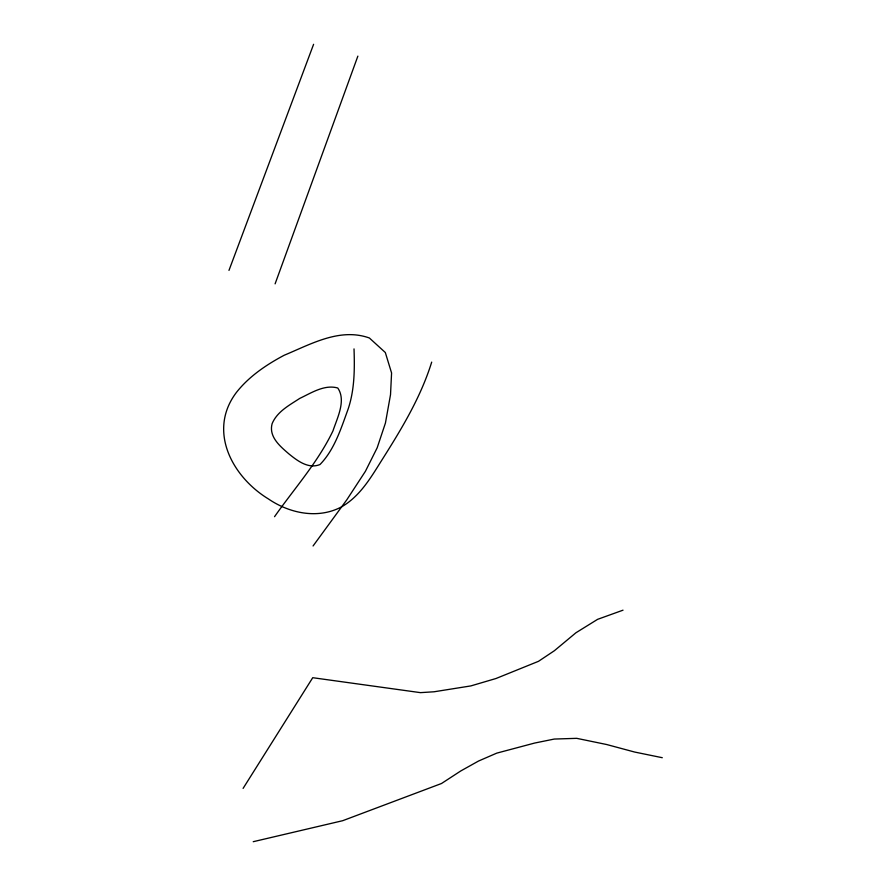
<?xml version="1.0" encoding="UTF-8"?>
<svg xmlns="http://www.w3.org/2000/svg" width="886" height="886" viewBox="0 0 886 886"><rect width="100%" height="100%" fill="white"/><g stroke="black" fill="none" stroke-linecap="round" stroke-linejoin="round"><path stroke-width="1.33" d="M431.692 362.108C420.983 396.618 402.322 427.694 383.151 458.051C371.699 476.092 360.89 495.628 341.83 506.714C318.262 519.44 289.7 513.47 268.414 498.94C232.154 476.834 207.379 430.773 236.407 392.443C249.066 376.373 266.309 364.766 284.207 355.242C310.908 344.167 339.881 327.443 369.373 337.987L385.321 352.517L391.579 372.973L390.516 394.68L385.443 423.01L377.17 447.807L365.409 471.308L346.847 499.737L313.068 545.975M275.103 283.852L357.866 56.128M228.976 270.396L313.6 44.3M243.096 788.396L312.736 677.701L420.451 692.642L434.062 691.778L470.876 685.908L495.994 678.51L538.511 661.31L554.348 650.745L575.933 632.77L597.607 619.336L623.024 610.177M274.538 516.693C294.385 488.43 318.008 462.182 333.003 430.795C337.223 417.948 346.371 400.472 337.776 388.013C324.498 384.236 311.396 392.897 299.756 398.401C289.39 405.201 277.207 411.558 272.157 423.563C268.447 436.687 280.164 446.367 288.98 453.964C297.463 460.831 308.472 469.27 319.979 464.541C334.509 449.656 341.055 428.425 348.087 409.188C354.644 389.785 354.721 369.13 354.023 348.896M253.23 841.7L342.683 820.702L441.494 783.512L460.775 770.953L478.529 761.041L496.725 753.144L534.701 743.044L554.282 739.057L576.72 738.337L606.633 744.517L634.664 752.048L662.285 757.707"/></g></svg>
